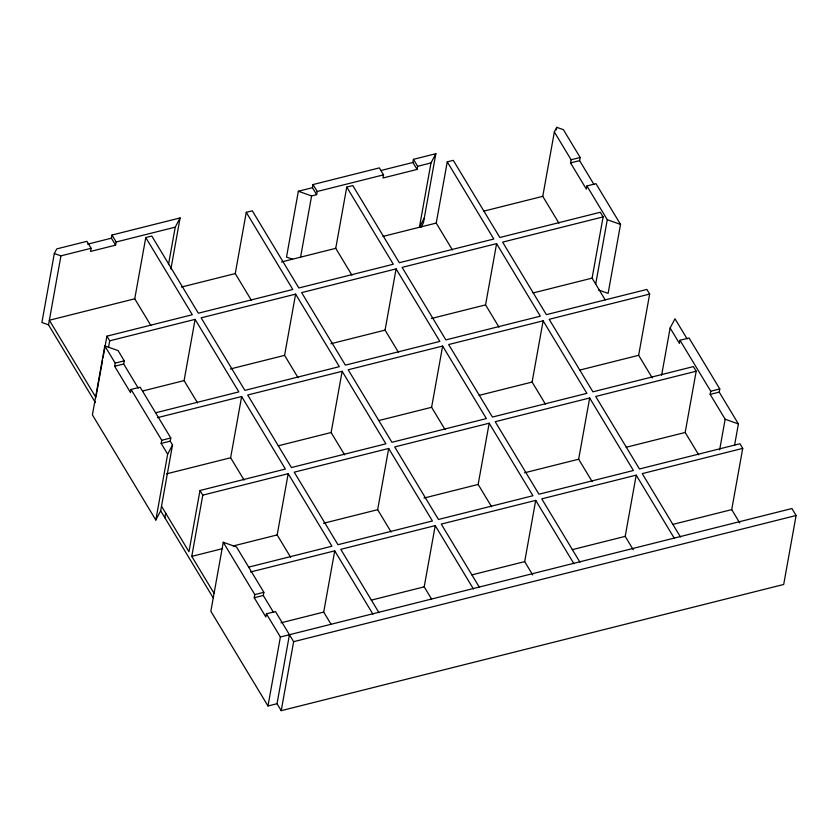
<?xml version="1.0" encoding="UTF-8"?>
<svg xmlns="http://www.w3.org/2000/svg" width="838" height="838" viewBox="0 0 838 838"><rect width="100%" height="100%" fill="white"/><g stroke="black" fill="none" stroke-linecap="round" stroke-linejoin="round"><path stroke-width="1.26" d="M170.9 269.029L180.097 217.932L111.967 235.038L116.157 241.993L115.592 245.146L90.546 251.431L91.112 248.289L86.922 241.334L56.743 248.907L54.313 253.526L41.9 322.504L48.52 324.851L95.427 402.617M48.52 324.851L60.933 255.862L91.112 248.289M115.592 245.146L111.402 238.191L111.967 235.038M104.813 345.905L92.4 414.883L155.816 520.031L160.676 510.803L172.523 444.968L170.219 441.144L170.784 437.991L140.135 387.166L131.074 389.44L130.508 392.593L114.628 366.258L115.194 363.105L104.813 345.905L118.064 350.577L124.244 360.832L123.678 363.985L138.239 388.12M96.119 396.133L102.55 360.413M103.011 357.868L106.908 336.174L192.311 314.732L145.77 237.563L151.804 236.054L198.344 313.213L292.808 289.487L246.267 212.328L252.301 210.809L298.841 287.979L393.294 264.253L346.754 187.094L352.798 185.575L399.338 262.734L493.792 239.019L447.251 161.849L453.285 160.341L499.825 237.5L600.322 212.265L603.119 216.895L592.099 278.132L605.214 299.889M108.552 347.194L109.705 340.815L106.908 336.174M150.945 325.636L134.75 298.799L145.77 237.563M168.511 264.504L175.236 227.161L180.097 217.932M155.816 520.031L167.663 454.196L161.168 443.417L161.734 440.264L131.074 389.44M197.548 402.91L184.088 380.599L195.107 319.362L109.705 340.815M164.877 517.758L165.704 513.16M251.431 300.402L235.248 273.565L246.267 212.328M157.502 417.659L241.648 396.521L285.391 469.05L199.989 490.502L188.969 551.739L161.504 506.204M213.994 593.231L191.766 556.369L202.786 495.132L199.989 490.502M244.088 480.08L230.628 457.758L241.648 396.521M273.617 612.568L263.3 595.472L263.865 592.319L236.505 546.963L223.264 542.28L210.851 611.269L267.982 705.984L277.032 703.711L289.445 634.722M421.011 227.297L423.441 222.688L435.854 153.7L413.448 159.335L417.638 166.28L417.073 169.433L382.966 178.002L383.542 174.849L379.342 167.893L313.014 184.559L312.438 187.702L298.349 191.242L286.512 257.077L292.525 259.204M300.58 257.161L311.6 195.924L316.638 194.657L317.204 191.504L313.014 184.559M298.045 377.676L284.585 355.364L295.605 294.128L201.141 317.843L244.885 390.372L339.348 366.656L295.605 294.128M267.982 705.984L280.395 636.995L791.91 508.54L796.1 515.496L783.687 584.474L281.222 710.666L293.635 641.678L275.472 611.551L266.411 613.825L265.845 616.978L254.249 597.745L254.815 594.592L223.264 542.28M290.629 557.239L277.169 534.927L288.188 473.69L202.786 495.132M351.929 275.168L335.745 248.331L346.754 187.094M344.586 454.845L331.125 432.523L342.145 371.286L247.681 395.012L291.425 467.541L385.889 443.815L342.145 371.286M331.083 624.31L323.709 612.086L334.729 550.849L250.583 571.987M417.073 169.433L412.883 162.478L413.448 159.335M398.532 352.442L385.071 330.12L396.091 268.893L301.638 292.609L345.382 365.138L439.835 341.412L396.091 268.893M435.854 153.7L430.994 162.928L419.419 227.255L383.102 236.4M391.126 532.004L377.666 509.682L388.685 448.456L294.222 472.171L337.965 544.7L432.429 520.974L388.685 448.456M452.415 249.934L436.231 223.086L447.251 161.849M445.072 429.601L431.612 407.289L442.632 346.052L348.179 369.768L391.922 442.296L486.375 418.581L442.632 346.052M431.58 599.076L424.206 586.851L435.226 525.615L340.762 549.33L378.975 612.693M499.029 327.208L485.569 304.885L496.588 243.649L402.125 267.374L445.879 339.903L540.332 316.177L496.588 243.649M491.613 506.77L478.152 484.448L489.172 423.211L394.719 446.937L438.463 519.466L532.916 495.74L489.172 423.211M558.946 223.18L542.762 196.333L554.347 131.954L556.778 127.334L563.398 129.68L580.168 157.481L579.603 160.634L594.079 184.632M556.317 129.89L556.778 127.334M598.479 289.979L608.116 293.373L620.529 224.395L595.965 183.669L586.914 185.942L586.338 189.095L570.552 162.907L571.118 159.754L554.347 131.954M545.569 404.366L532.109 382.055L543.129 320.818L448.665 344.533L492.409 417.062L586.872 393.347L543.129 320.818M532.738 574.952L524.693 561.617L535.712 500.38L441.259 524.096L479.472 587.448M595.692 284.103L607.278 219.713L586.914 185.942M592.11 481.525L578.649 459.214L589.669 397.977L495.206 421.703L538.949 494.221L633.413 470.506L589.669 397.977M652.31 377.969L638.64 355.302L649.649 294.065L646.863 289.424L546.366 314.659L502.622 242.14L603.119 216.895M633.235 549.718L625.19 536.372L636.21 475.136L541.746 498.861L579.959 562.214M661.632 375.215L670.128 328.004L674.988 318.786L687.129 338.908M734.538 445.449L738.404 423.923L719.224 392.121L719.79 388.968L689.046 337.997L679.995 340.27L679.419 343.412L670.128 328.004M698.651 454.793L685.18 432.46L696.189 371.224L693.403 366.594L592.906 391.828L549.162 319.299L649.649 294.065M738.404 423.923L725.163 419.251L710.174 394.394L710.739 391.241L679.995 340.27M719.653 449.87L725.163 419.251M739.765 522.964L731.721 509.619L742.73 448.382L739.944 443.752L639.446 468.987L595.703 396.458L696.189 371.224M167.663 454.196L172.523 444.968M424.279 218.037L419.419 227.255L436.231 223.086M87.602 244.172L111.402 238.191M381.3 170.407L412.883 162.478M116.157 241.993L175.236 227.161M317.204 191.504L383.542 174.849M417.638 166.28L430.994 162.928M571.118 159.754L580.168 157.481M570.552 162.907L579.603 160.634M134.75 298.799L49.348 320.252L95.888 397.411M181.458 287.067L235.248 273.565M281.484 261.959L335.745 248.331M483.725 211.166L542.762 196.333M115.194 363.105L124.244 360.832M114.628 366.258L123.678 363.985M142.649 391.011L184.088 380.599M230.429 368.961L284.585 355.364M330.916 343.727L385.071 330.12M431.413 318.492L485.569 304.885M533.052 292.965L592.099 278.132M155.962 412.705L238.851 391.891L195.107 319.362M161.734 440.264L170.784 437.991M161.168 443.417L170.219 441.144M166.573 473.847L230.628 457.758M278.226 445.806L331.125 432.523M378.724 420.571L431.612 407.289M479.21 395.337L532.109 382.055M579.592 370.124L638.64 355.302M710.739 391.241L719.79 388.968M710.174 394.394L719.224 392.121M191.766 556.369L221.913 548.806M233.215 545.967L277.169 534.927M323.51 523.289L377.666 509.682M423.997 498.055L478.152 484.448M524.494 472.81L578.649 459.214M626.133 447.283L685.18 432.46M249.043 567.033L331.932 546.219L288.188 473.69M742.73 448.382L642.243 473.627L680.456 536.98M254.815 594.592L263.865 592.319M254.249 597.745L263.3 595.472M281.013 622.812L323.709 612.086M371.307 600.134L424.206 586.851M471.804 574.899L524.693 561.617M572.291 549.655L625.19 536.372M672.673 524.452L731.721 509.619M293.635 641.678L796.1 515.496M607.278 219.713L620.529 224.395M298.349 191.242L311.6 195.924M54.313 253.526L60.933 255.862M636.21 475.136L674.422 538.488M535.712 500.38L573.925 563.733M312.438 187.702L316.638 194.657M435.226 525.615L473.428 588.967M334.729 550.849L372.941 614.202M266.411 613.825L280.395 636.995M160.676 510.803L213.198 597.871M277.032 703.711L281.222 710.666"/></g></svg>
